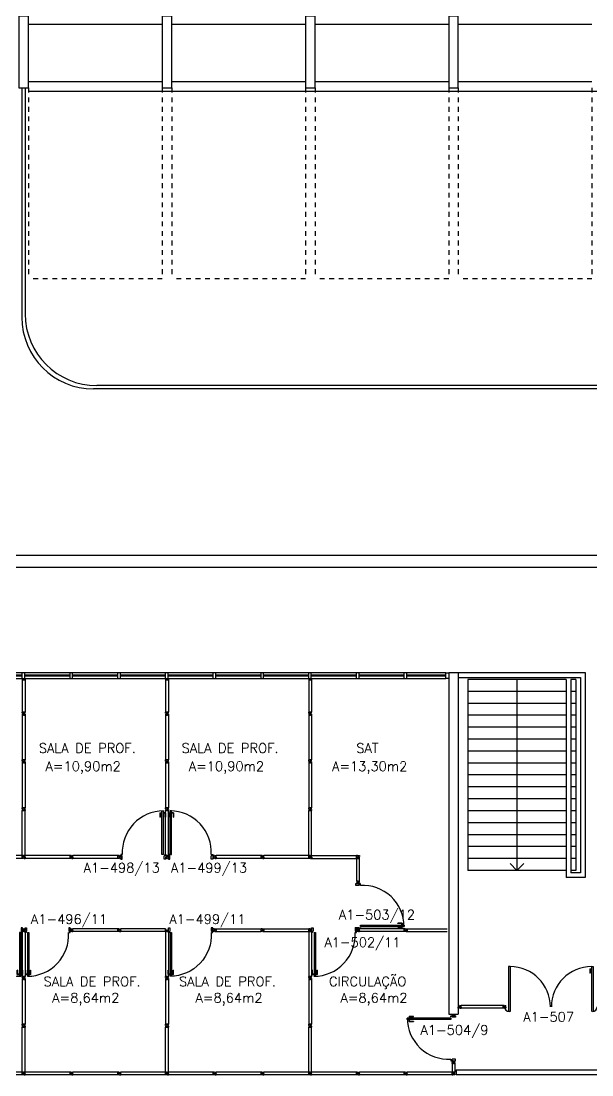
# Model space of a CAD drawing. Extents: x -16 to 243, y 482 to 579.
# Drawn here: x 27.23 to 39.18, y 503.56 to 525.62 of the extents above; entities that cross this region are included whole.
import ezdxf

# ---------------------------------------------------------------- set-up
doc = ezdxf.new("R2010")
doc.units = 0
doc.header["$LTSCALE"] = 0.02
doc.header["$MEASUREMENT"] = 0
doc.linetypes.add('HIDDEN2', pattern=[0.1875, 0.125, -0.0625])
doc.layers.get('0').update_dxf_attribs({"linetype": 'CONTINUOUS'})
for name, color, linetype in [('1', 1, 'CONTINUOUS'), ('ALV', 2, 'CONTINUOUS'), ('AREA', 2, 'CONTINUOUS'), ('DIV', 2, 'CONTINUOUS'), ('ESC', 1, 'CONTINUOUS'), ('ESQ', 1, 'CONTINUOUS'), ('ESTR', 3, 'CONTINUOUS'), ('PISO', 1, 'CONTINUOUS'), ('PROJ', 1, 'HIDDEN2'), ('TEXTO', 2, 'CONTINUOUS'), ('TEXTO-ENDEREÇO', 2, 'CONTINUOUS')]:
    doc.layers.add(name, color=color, linetype=linetype)
doc.styles.add('UNB-100', font='simplex.shx', dxfattribs={"height": 0.2})
doc.styles.add('UNB-100-1', font='simplex.shx', dxfattribs={"height": 0.2})

# ---------------------------------------------------------------- blocks, each defined once
blk = doc.blocks.new('PILAR-SLN')
blk.add_lwpolyline([(0.197, -42.97), (0.197, -44.47), (-0.003, -44.47), (-0.003, -42.97)], close=True)
blk = doc.blocks.new('DIVMT-SLN')
for p, q in [((-0.03, 0.03), (-0.03, 0.006)), ((-0.008, 0.03), (-0.03, 0.03)), ((-0.0185, 0.006), (-0.03, 0.006)), ((-0.0185, -0.006), (-0.0185, 0.006)), ((-0.008, 0.03), (-0.008, 0.02)), ((-0.008, 0.02), (0.008, 0.02)), ((-0.0051, 0), (0.0051, 0)), ((0.0051, 0), (-0.0051, 0)), ((-0.0051, 0), (0.0051, 0)), ((0, -0.0051), (0, 0.0051)), ((0, 0.0051), (0, -0.0051)), ((0.008, 0.03), (0.008, 0.02)), ((0.008, 0.03), (0.03, 0.03)), ((0.0205, 0.006), (0.03, 0.006)), ((0.0205, -0.006), (0.0205, 0.006)), ((0.0205, 0.006), (0.0205, -0.006)), ((0.0205, 0.006), (0.03, 0.006)), ((0.97, 0.03), (0.03, 0.03)), ((0.03, 0.006), (0.03, 0.03)), ((0.03, -0.03), (0.03, 0.03)), ((0.03, -0.005), (0.03, 0.005)), ((0.97, -0.03), (0.97, 0.03)), ((0.97, 0.03), (0.97, 0.009)), ((0.97, 0.009), (0.97, 0.027)), ((0.9795, 0.006), (0.97, 0.006)), ((0.97, -0.005), (0.97, 0.005)), ((0.9795, 0.006), (0.9795, -0.006)), ((1.0051, 0), (0.9949, 0)), ((1, 0.0051), (1, -0.0051)), ((-0.0185, -0.006), (-0.03, -0.006)), ((-0.03, -0.03), (-0.03, -0.006)), ((-0.008, -0.03), (-0.03, -0.03)), ((-0.008, -0.03), (-0.008, -0.02)), ((-0.008, -0.02), (0.008, -0.02)), ((0.008, -0.03), (0.008, -0.02)), ((0.008, -0.03), (0.03, -0.03)), ((0.0205, -0.006), (0.03, -0.006)), ((0.0205, -0.006), (0.03, -0.006)), ((0.03, -0.006), (0.03, -0.03)), ((0.97, -0.03), (0.03, -0.03)), ((0.9795, -0.006), (0.97, -0.006)), ((0.97, -0.009), (0.97, -0.027))]:
    blk.add_line(p, q)
blk = doc.blocks.new('PDV2D-SLN')
at = {"layer": 'DIV'}
for p, q in [((0.03, 0.05), (0.06, 0.05)), ((0.03, 0.035), (0.03, 0.05)), ((0.03, -0.035), (0.03, 0.035)), ((0.06, 0.05), (0.06, -0.02)), ((0.941, 0.05), (0.941, -0.02)), ((0.971, 0.05), (0.941, 0.05)), ((0.971, 0.035), (0.971, 0.05)), ((0.971, -0.035), (0.971, 0.035)), ((0.03, -0.05), (0.03, -0.035)), ((0.05, -0.05), (0.03, -0.05)), ((0.05, -0.02), (0.06, -0.02)), ((0.05, -0.02), (0.05, -0.05)), ((0.079, -0.05), (0.109, -0.05)), ((0.079, -0.05), (0.079, -0.965)), ((0.109, -0.05), (0.109, -0.965)), ((0.951, -0.02), (0.941, -0.02)), ((0.951, -0.02), (0.951, -0.05)), ((0.951, -0.05), (0.971, -0.05)), ((0.971, -0.05), (0.971, -0.035)), ((0.109, -0.965), (0.079, -0.965))]:
    blk.add_line(p, q, dxfattribs=at)
at = {"layer": 'DIV', "color": 1}
for p, q in [((0.036, -0.925), (0.036, -0.835)), ((0.046, -0.835), (0.036, -0.835)), ((0.046, -0.915), (0.046, -0.835)), ((0.141, -0.915), (0.141, -0.835)), ((0.141, -0.835), (0.151, -0.835)), ((0.151, -0.925), (0.151, -0.835)), ((0.036, -0.925), (0.076, -0.925)), ((0.046, -0.915), (0.076, -0.915)), ((0.141, -0.915), (0.111, -0.915)), ((0.151, -0.925), (0.111, -0.925))]:
    blk.add_line(p, q, dxfattribs=at)
blk.add_arc((0.076, -0.1), 0.864, 270.1564, 3.345, dxfattribs=at)
blk = doc.blocks.new('PDV2E-SLN')
at = {"layer": 'DIV', "color": 1}
for p, q in [((0.023, 0.925), (0.063, 0.925)), ((0.023, 0.925), (0.023, 0.835)), ((0.033, 0.915), (0.063, 0.915)), ((0.033, 0.915), (0.033, 0.835)), ((0.138, 0.925), (0.097, 0.925)), ((0.128, 0.915), (0.097, 0.915)), ((0.128, 0.915), (0.128, 0.835)), ((0.138, 0.925), (0.138, 0.835)), ((0.033, 0.835), (0.023, 0.835)), ((0.128, 0.835), (0.137, 0.835))]:
    blk.add_line(p, q, dxfattribs=at)
at = {"layer": 'DIV'}
for p, q in [((0.065, 0.05), (0.065, 0.965)), ((0.095, 0.965), (0.065, 0.965)), ((0.095, 0.05), (0.095, 0.965)), ((0.049, 0.05), (0.029, 0.05)), ((0.029, 0.05), (0.029, 0.035)), ((0.029, 0.035), (0.029, -0.035)), ((0.049, 0.02), (0.049, 0.05)), ((0.049, 0.02), (0.059, 0.02)), ((0.059, -0.05), (0.059, 0.02)), ((0.065, 0.05), (0.095, 0.05)), ((0.928, -0.05), (0.928, 0.02)), ((0.938, 0.02), (0.928, 0.02)), ((0.938, 0.05), (0.958, 0.05)), ((0.938, 0.02), (0.938, 0.05)), ((0.958, 0.05), (0.958, 0.035)), ((0.958, 0.035), (0.958, -0.035)), ((0.029, -0.035), (0.029, -0.05)), ((0.029, -0.05), (0.059, -0.05)), ((0.958, -0.05), (0.928, -0.05)), ((0.958, -0.035), (0.958, -0.05))]:
    blk.add_line(p, q, dxfattribs=at)
at = {"layer": 'DIV', "color": 1}
blk.add_arc((0.063, 0.1), 0.864, 356.655, 89.8436, dxfattribs=at)
blk = doc.blocks.new('MTT-SLN')
for p, q in [((-0.008, 0.03), (-0.03, 0.03)), ((-0.03, 0.03), (-0.03, 0.006)), ((-0.0185, 0.006), (-0.03, 0.006)), ((-0.0185, -0.006), (-0.0185, 0.006)), ((-0.008, 0.03), (-0.008, 0.02)), ((-0.008, 0.02), (0.008, 0.02)), ((-0.0051, 0), (0.0051, 0)), ((0, -0.0051), (0, 0.0051)), ((0.008, 0.03), (0.03, 0.03)), ((0.008, 0.03), (0.008, 0.02)), ((0.0205, -0.006), (0.0205, 0.006)), ((0.0205, 0.006), (0.03, 0.006)), ((0.03, 0.006), (0.03, 0.03)), ((-0.03, -0.03), (-0.03, -0.006)), ((-0.0185, -0.006), (-0.03, -0.006)), ((-0.008, -0.03), (-0.03, -0.03)), ((-0.008, -0.02), (0.008, -0.02)), ((-0.008, -0.03), (-0.008, -0.02)), ((0.008, -0.03), (0.008, -0.02)), ((0.008, -0.03), (0.03, -0.03)), ((0.0205, -0.006), (0.03, -0.006)), ((0.03, -0.006), (0.03, -0.03))]:
    blk.add_line(p, q)
blk = doc.blocks.new('DIV-SLN')
for p, q in [((-0.0051, 0), (0.0051, 0)), ((0, -0.0051), (0, 0.0051)), ((0.0205, 0.006), (0.03, 0.006)), ((0.0205, -0.006), (0.0205, 0.006)), ((0.03, 0.03), (0.97, 0.03)), ((0.03, 0.03), (0.03, -0.03)), ((0.03, 0.009), (0.03, 0.027)), ((0.03, 0.005), (0.03, -0.005)), ((0.97, 0.03), (0.97, -0.03)), ((0.9795, 0.006), (0.97, 0.006)), ((0.97, 0.005), (0.97, -0.005)), ((0.9795, -0.006), (0.9795, 0.006)), ((1.0051, 0), (0.9949, 0)), ((0.9949, 0), (1.0051, 0)), ((1, -0.0051), (1, 0.0051)), ((0.0205, -0.006), (0.03, -0.006)), ((0.03, -0.03), (0.03, -0.009)), ((0.03, -0.009), (0.03, -0.027)), ((0.03, -0.03), (0.97, -0.03)), ((0.9795, -0.006), (0.97, -0.006))]:
    blk.add_line(p, q)
blk = doc.blocks.new('ESQCIR2-SLN')
at = {"color": 2}
for p, q in [((0.06, 0.119), (0, 0.119)), ((0, 0.119), (0, 0)), ((0.06, -0.001), (0.06, 0.119)), ((0.06, 0.053), (1, 0.053)), ((1, 0.065), (0.061, 0.065)), ((1, 0.119), (1, 0)), ((1.06, 0.119), (1, 0.119)), ((1.06, -0.001), (1.06, 0.119)), ((1.06, 0.053), (2, 0.053)), ((2, 0.065), (1.061, 0.065)), ((2, 0.119), (2, 0)), ((2.06, 0.119), (2, 0.119)), ((2.06, -0.001), (2.06, 0.119)), ((2.06, 0.053), (3, 0.053)), ((3, 0.065), (2.061, 0.065)), ((3, 0.119), (3, 0)), ((3.06, 0.119), (3, 0.119)), ((3.06, -0.001), (3.06, 0.119)), ((3.06, 0.053), (4, 0.053)), ((4, 0.065), (3.061, 0.065)), ((4, 0.119), (4, 0)), ((4.06, 0.119), (4, 0.119)), ((4.06, -0.001), (4.06, 0.119)), ((4.06, 0.053), (5, 0.053)), ((5, 0.065), (4.061, 0.065)), ((5, 0.119), (5, 0)), ((5.06, 0.119), (5, 0.119)), ((5.06, -0.001), (5.06, 0.119)), ((5.06, 0.053), (6, 0.053)), ((6, 0.065), (5.061, 0.065)), ((0, -0.001), (0.06, -0.001)), ((1, -0.001), (1.06, -0.001)), ((2, -0.001), (2.06, -0.001)), ((3, -0.001), (3.06, -0.001)), ((4, -0.001), (4.06, -0.001)), ((5, -0.001), (5.06, -0.001))]:
    blk.add_line(p, q, dxfattribs=at)
at = {"color": 1}
for p, q in [((1, 0.119), (0.061, 0.119)), ((2, 0.119), (1.061, 0.119)), ((3, 0.119), (2.061, 0.119)), ((4, 0.119), (3.061, 0.119)), ((5, 0.119), (4.061, 0.119)), ((6, 0.119), (5.061, 0.119)), ((0.06, -0.001), (1, -0.001)), ((1.06, -0.001), (2, -0.001)), ((2.06, -0.001), (3, -0.001)), ((3.06, -0.001), (4, -0.001)), ((4.06, -0.001), (5, -0.001)), ((5.06, -0.001), (6, -0.001))]:
    blk.add_line(p, q, dxfattribs=at)
blk = doc.blocks.new('MTINI-SLN')
for p, q in [((-0.03, 0.008), (-0.03, 0.03)), ((0.03, 0.03), (-0.03, 0.03)), ((-0.03, 0.008), (-0.02, 0.008)), ((-0.009, 0.03), (-0.027, 0.03)), ((-0.02, 0.008), (-0.02, 0)), ((-0.001, 0), (-0.02, 0)), ((-0.006, 0.02), (-0.006, 0.03)), ((-0.006, 0.023), (-0.006, 0.027)), ((-0.006, 0.02), (0.006, 0.02)), ((0.005, 0.03), (-0.005, 0.03)), ((0.005, 0), (-0.005, 0)), ((0.004, 0.02), (-0.004, 0.02)), ((0.02, 0), (-0.001, 0)), ((0, -0.005), (0, 0.005)), ((0.006, 0.02), (0.006, 0.03)), ((0.006, 0.023), (0.006, 0.027)), ((0.009, 0.03), (0.027, 0.03)), ((0.03, 0.008), (0.02, 0.008)), ((0.02, 0), (0.02, 0.008)), ((0.03, 0.008), (0.03, 0.03))]:
    blk.add_line(p, q)
blk = doc.blocks.new('ESCSLA-SLN')
for p, q in [((0, 0), (2.66, 0)), ((2.66, 0), (2.66, -4.293)), ((0, -0.1), (2.56, -0.1)), ((2.26, -0.143), (0.2, -0.143)), ((0.2, -0.143), (0.2, -4.143)), ((2.26, -0.143), (2.26, -4.293)), ((2.36, -0.143), (2.36, -4.193)), ((2.46, -0.143), (2.36, -0.143)), ((2.46, -0.143), (2.46, -4.143)), ((2.46, -0.143), (2.46, -4.143)), ((2.56, -0.1), (2.56, -4.193)), ((2.26, -0.393), (0.2, -0.393)), ((2.46, -0.393), (2.36, -0.393)), ((2.26, -0.643), (0.2, -0.643)), ((2.46, -0.643), (2.36, -0.643)), ((2.26, -0.893), (0.2, -0.893)), ((2.46, -0.893), (2.36, -0.893)), ((2.26, -1.143), (0.2, -1.143)), ((2.46, -1.143), (2.36, -1.143)), ((2.26, -1.393), (0.2, -1.393)), ((2.46, -1.393), (2.36, -1.393)), ((2.26, -1.643), (0.2, -1.643)), ((2.46, -1.643), (2.36, -1.643)), ((2.26, -1.893), (0.2, -1.893)), ((2.46, -1.893), (2.36, -1.893)), ((2.26, -2.143), (0.2, -2.143)), ((2.46, -2.143), (2.36, -2.143)), ((2.26, -2.393), (0.2, -2.393)), ((2.46, -2.393), (2.36, -2.393)), ((2.26, -2.643), (0.2, -2.643)), ((2.46, -2.643), (2.36, -2.643)), ((2.26, -2.893), (0.2, -2.893)), ((2.46, -2.893), (2.36, -2.893)), ((2.26, -3.143), (0.2, -3.143)), ((2.46, -3.143), (2.36, -3.143)), ((2.26, -3.393), (0.2, -3.393)), ((2.46, -3.393), (2.36, -3.393)), ((2.26, -3.643), (0.2, -3.643)), ((2.46, -3.643), (2.36, -3.643)), ((2.26, -3.893), (0.2, -3.893)), ((2.46, -3.893), (2.36, -3.893)), ((2.26, -4.143), (0.2, -4.143)), ((2.46, -4.143), (2.36, -4.143)), ((2.56, -4.193), (2.36, -4.193)), ((2.66, -4.293), (2.26, -4.293))]:
    blk.add_line(p, q)
blk = doc.blocks.new('PDVDP-SLN')
for p, q in [((0.112, 0.84), (0.112, -0.1)), ((0.147, 0.84), (0.112, 0.84)), ((0.147, 0.84), (0.147, -0.1)), ((1.853, 0.84), (1.888, 0.84)), ((1.853, 0.84), (1.853, -0.1)), ((1.888, 0.84), (1.888, -0.1)), ((0.009, 0), (-0.009, 0)), ((0, -0.012), (0, 0.01)), ((0.147, -0.1), (0.112, -0.1))]:
    blk.add_line(p, q)
for centre, radius, start, end in [((0.148, -0.002), 0.843, 0, 90), ((1.853, -0.002), 0.843, 90, 180), ((0.131, 0), 0.101, 180, 270), ((1.87, 0), 0.101, 270, 0)]:
    blk.add_arc(centre, radius, start, end)

msp = doc.modelspace()

# ---------------------------------------------------------------- linework, layer by layer
at = {"layer": 'ALV'}
for p, q in [((6.209, 514.441), (222.384, 514.441)), ((6.209, 514.191), (222.184, 514.191)), ((30.307, 511.979), (30.247, 511.979)), ((30.247, 511.979), (30.247, 511.86)), ((30.247, 511.859), (30.307, 511.859)), ((30.307, 511.859), (30.307, 511.979)), ((33.247, 511.979), (33.247, 511.86)), ((33.307, 511.979), (33.247, 511.979)), ((33.247, 511.859), (33.307, 511.859)), ((33.307, 511.859), (33.307, 511.979)), ((36.126, 511.859), (36.126, 511.979)), ((36.126, 511.979), (36.186, 511.979)), ((36.184, 511.859), (36.126, 511.859)), ((36.184, 511.859), (36.184, 504.825)), ((36.185, 511.98), (36.384, 511.98)), ((36.186, 511.979), (36.186, 511.859)), ((36.384, 511.98), (36.384, 504.825)), ((36.184, 504.825), (36.383, 504.825)), ((36.343, 503.663), (99.228, 503.663)), ((36.343, 503.563), (99.228, 503.563))]:
    msp.add_line(p, q, dxfattribs=at)
at = {"layer": 'DIV'}
for p, q in [((27.254, 511.83), (27.254, 511.151)), ((27.314, 511.83), (27.254, 511.83)), ((27.254, 511.83), (27.275, 511.83)), ((27.275, 511.83), (27.257, 511.83)), ((27.278, 511.839), (27.29, 511.839)), ((27.278, 511.839), (27.278, 511.83)), ((27.279, 511.86), (27.289, 511.86)), ((27.289, 511.83), (27.279, 511.83)), ((27.284, 511.865), (27.284, 511.855)), ((27.29, 511.839), (27.29, 511.83)), ((27.293, 511.83), (27.311, 511.83)), ((27.314, 511.83), (27.314, 511.151)), ((30.254, 511.83), (30.254, 511.151)), ((30.314, 511.83), (30.254, 511.83)), ((30.254, 511.83), (30.275, 511.83)), ((30.275, 511.83), (30.257, 511.83)), ((30.278, 511.839), (30.29, 511.839)), ((30.278, 511.839), (30.278, 511.83)), ((30.279, 511.86), (30.289, 511.86)), ((30.289, 511.83), (30.279, 511.83)), ((30.284, 511.865), (30.284, 511.855)), ((30.29, 511.839), (30.29, 511.83)), ((30.293, 511.83), (30.311, 511.83)), ((30.314, 511.83), (30.314, 511.151)), ((33.254, 511.83), (33.254, 511.151)), ((33.314, 511.83), (33.254, 511.83)), ((33.254, 511.83), (33.275, 511.83)), ((33.275, 511.83), (33.257, 511.83)), ((33.278, 511.839), (33.29, 511.839)), ((33.278, 511.839), (33.278, 511.83)), ((33.279, 511.86), (33.289, 511.86)), ((33.289, 511.83), (33.279, 511.83)), ((33.284, 511.865), (33.284, 511.855)), ((33.29, 511.839), (33.29, 511.83)), ((33.293, 511.83), (33.311, 511.83)), ((33.314, 511.83), (33.314, 511.151)), ((27.314, 511.151), (27.254, 511.151)), ((27.254, 511.129), (27.254, 511.151)), ((27.278, 511.151), (27.254, 511.151)), ((27.254, 511.129), (27.264, 511.129)), ((27.254, 511.113), (27.254, 511.091)), ((27.254, 511.113), (27.264, 511.113)), ((27.264, 511.113), (27.264, 511.129)), ((27.278, 511.141), (27.278, 511.151)), ((27.278, 511.141), (27.278, 511.151)), ((27.278, 511.141), (27.29, 511.141)), ((27.29, 511.141), (27.278, 511.141)), ((27.289, 511.151), (27.279, 511.151)), ((27.279, 511.121), (27.289, 511.121)), ((27.289, 511.121), (27.279, 511.121)), ((27.284, 511.115), (27.284, 511.126)), ((27.284, 511.126), (27.284, 511.115)), ((27.284, 511.115), (27.284, 511.126)), ((27.29, 511.141), (27.29, 511.151)), ((27.29, 511.141), (27.29, 511.151)), ((27.29, 511.151), (27.314, 511.151)), ((27.304, 511.113), (27.304, 511.129)), ((27.314, 511.129), (27.304, 511.129)), ((27.314, 511.113), (27.304, 511.113)), ((27.314, 511.129), (27.314, 511.151)), ((27.314, 511.113), (27.314, 511.091)), ((30.314, 511.151), (30.254, 511.151)), ((30.254, 511.129), (30.254, 511.151)), ((30.278, 511.151), (30.254, 511.151)), ((30.254, 511.129), (30.264, 511.129)), ((30.254, 511.113), (30.254, 511.091)), ((30.254, 511.113), (30.264, 511.113)), ((30.264, 511.113), (30.264, 511.129)), ((30.278, 511.141), (30.278, 511.151)), ((30.278, 511.141), (30.278, 511.151)), ((30.278, 511.141), (30.29, 511.141)), ((30.29, 511.141), (30.278, 511.141)), ((30.289, 511.151), (30.279, 511.151)), ((30.279, 511.121), (30.289, 511.121)), ((30.289, 511.121), (30.279, 511.121)), ((30.284, 511.115), (30.284, 511.126)), ((30.284, 511.126), (30.284, 511.115)), ((30.284, 511.115), (30.284, 511.126)), ((30.29, 511.141), (30.29, 511.151)), ((30.29, 511.141), (30.29, 511.151)), ((30.29, 511.151), (30.314, 511.151)), ((30.304, 511.113), (30.304, 511.129)), ((30.314, 511.129), (30.304, 511.129)), ((30.314, 511.113), (30.304, 511.113)), ((30.314, 511.129), (30.314, 511.151)), ((30.314, 511.113), (30.314, 511.091)), ((33.314, 511.151), (33.254, 511.151)), ((33.254, 511.129), (33.254, 511.151)), ((33.278, 511.151), (33.254, 511.151)), ((33.254, 511.129), (33.264, 511.129)), ((33.254, 511.113), (33.254, 511.091)), ((33.254, 511.113), (33.264, 511.113)), ((33.264, 511.113), (33.264, 511.129)), ((33.278, 511.141), (33.278, 511.151)), ((33.278, 511.141), (33.278, 511.151)), ((33.278, 511.141), (33.29, 511.141)), ((33.29, 511.141), (33.278, 511.141)), ((33.289, 511.151), (33.279, 511.151)), ((33.279, 511.121), (33.289, 511.121)), ((33.289, 511.121), (33.279, 511.121)), ((33.284, 511.115), (33.284, 511.126)), ((33.284, 511.126), (33.284, 511.115)), ((33.284, 511.115), (33.284, 511.126)), ((33.29, 511.141), (33.29, 511.151)), ((33.29, 511.141), (33.29, 511.151)), ((33.29, 511.151), (33.314, 511.151)), ((33.304, 511.113), (33.304, 511.129)), ((33.314, 511.129), (33.304, 511.129)), ((33.314, 511.113), (33.304, 511.113)), ((33.314, 511.129), (33.314, 511.151)), ((33.314, 511.113), (33.314, 511.091)), ((27.254, 511.091), (27.278, 511.091)), ((27.29, 511.102), (27.278, 511.102)), ((27.278, 511.102), (27.278, 511.091)), ((27.29, 511.102), (27.29, 511.091)), ((27.314, 511.091), (27.29, 511.091)), ((30.254, 511.091), (30.278, 511.091)), ((30.29, 511.102), (30.278, 511.102)), ((30.278, 511.102), (30.278, 511.091)), ((30.29, 511.102), (30.29, 511.091)), ((30.314, 511.091), (30.29, 511.091)), ((33.254, 511.091), (33.278, 511.091)), ((33.29, 511.102), (33.278, 511.102)), ((33.278, 511.102), (33.278, 511.091)), ((33.29, 511.102), (33.29, 511.091)), ((33.314, 511.091), (33.29, 511.091)), ((34.257, 507.616), (34.257, 508.091)), ((34.257, 508.091), (34.317, 508.091)), ((34.293, 508.1), (34.281, 508.1)), ((34.281, 508.1), (34.281, 508.091)), ((34.292, 508.121), (34.282, 508.121)), ((34.282, 508.091), (34.292, 508.091)), ((34.287, 508.115), (34.287, 508.126)), ((34.287, 508.126), (34.287, 508.115)), ((34.293, 508.1), (34.293, 508.091)), ((34.317, 507.616), (34.317, 508.091)), ((34.257, 507.616), (34.317, 507.616)), ((34.278, 507.616), (34.26, 507.616)), ((34.281, 507.606), (34.281, 507.616)), ((34.293, 507.606), (34.281, 507.606)), ((34.282, 507.616), (34.292, 507.616)), ((34.292, 507.586), (34.282, 507.586)), ((34.287, 507.581), (34.287, 507.591)), ((34.293, 507.606), (34.293, 507.616)), ((34.296, 507.616), (34.314, 507.616)), ((34.317, 507.616), (34.296, 507.616)), ((35.303, 506.581), (35.303, 506.593)), ((35.303, 506.593), (35.313, 506.593)), ((35.303, 506.581), (35.313, 506.581)), ((35.313, 506.617), (35.313, 506.557)), ((35.313, 506.617), (36.154, 506.617)), ((35.313, 506.596), (35.313, 506.614)), ((35.313, 506.592), (35.313, 506.582)), ((35.313, 506.578), (35.313, 506.56)), ((35.313, 506.557), (35.313, 506.578)), ((35.313, 506.557), (36.154, 506.557)), ((39.137, 505.777), (39.137, 505.687)), ((39.137, 505.777), (39.177, 505.777)), ((39.147, 505.687), (39.137, 505.687)), ((39.147, 505.767), (39.147, 505.687)), ((39.147, 505.767), (39.177, 505.767)), ((36.406, 505.013), (36.384, 505.013)), ((36.384, 505.013), (36.384, 504.989)), ((36.396, 504.989), (36.384, 504.989)), ((36.384, 504.953), (36.384, 504.977)), ((36.396, 504.977), (36.384, 504.977)), ((36.406, 504.953), (36.384, 504.953)), ((36.396, 504.977), (36.396, 504.989)), ((36.406, 505.013), (36.406, 505.003)), ((36.406, 505.003), (36.422, 505.003)), ((36.406, 504.963), (36.422, 504.963)), ((36.406, 504.953), (36.406, 504.963)), ((36.409, 504.983), (36.419, 504.983)), ((36.419, 504.983), (36.409, 504.983)), ((36.409, 504.983), (36.419, 504.983)), ((36.414, 504.989), (36.414, 504.978)), ((36.414, 504.978), (36.414, 504.989)), ((36.422, 505.013), (36.444, 505.013)), ((36.422, 505.013), (36.422, 505.003)), ((36.422, 504.953), (36.422, 504.963)), ((36.422, 504.953), (36.444, 504.953)), ((36.435, 504.989), (36.444, 504.989)), ((36.435, 504.989), (36.435, 504.977)), ((36.435, 504.977), (36.435, 504.989)), ((36.435, 504.989), (36.444, 504.989)), ((36.435, 504.977), (36.444, 504.977)), ((36.435, 504.977), (36.444, 504.977)), ((36.444, 504.953), (36.444, 505.013)), ((36.444, 504.989), (36.444, 505.013)), ((37.324, 505.013), (36.444, 505.013)), ((36.444, 504.978), (36.444, 504.988)), ((36.444, 504.977), (36.444, 504.953)), ((37.324, 504.953), (36.444, 504.953)), ((37.346, 505.013), (37.324, 505.013)), ((37.324, 505.013), (37.324, 504.989)), ((37.324, 505.013), (37.324, 504.992)), ((37.324, 504.953), (37.324, 505.013)), ((37.324, 504.992), (37.324, 505.01)), ((37.336, 504.989), (37.324, 504.989)), ((37.334, 504.989), (37.324, 504.989)), ((37.324, 504.978), (37.324, 504.988)), ((37.324, 504.953), (37.324, 504.977)), ((37.336, 504.977), (37.324, 504.977)), ((37.334, 504.977), (37.324, 504.977)), ((37.324, 504.974), (37.324, 504.956)), ((37.346, 504.953), (37.324, 504.953)), ((37.334, 504.989), (37.334, 504.977)), ((37.336, 504.977), (37.336, 504.989)), ((37.346, 505.013), (37.346, 505.003)), ((37.346, 505.003), (37.362, 505.003)), ((37.346, 504.963), (37.362, 504.963)), ((37.346, 504.953), (37.346, 504.963)), ((37.349, 504.983), (37.359, 504.983)), ((37.359, 504.983), (37.349, 504.983)), ((37.349, 504.983), (37.359, 504.983)), ((37.359, 504.983), (37.349, 504.983)), ((37.354, 504.989), (37.354, 504.978)), ((37.354, 504.978), (37.354, 504.989)), ((37.354, 504.989), (37.354, 504.978)), ((37.362, 505.013), (37.384, 505.013)), ((37.362, 505.013), (37.362, 505.003)), ((37.362, 504.953), (37.362, 504.963)), ((37.362, 504.953), (37.384, 504.953)), ((37.375, 504.989), (37.384, 504.989)), ((37.375, 504.989), (37.375, 504.977)), ((37.375, 504.977), (37.375, 504.989)), ((37.375, 504.989), (37.384, 504.989)), ((37.375, 504.977), (37.384, 504.977)), ((37.375, 504.977), (37.384, 504.977)), ((37.384, 504.953), (37.384, 505.013)), ((37.384, 504.989), (37.384, 505.013)), ((37.384, 504.978), (37.384, 504.988)), ((37.384, 504.977), (37.384, 504.953)), ((36.254, 503.793), (36.275, 503.793)), ((36.314, 503.793), (36.254, 503.793)), ((36.254, 503.793), (36.254, 503.616)), ((36.314, 503.616), (36.254, 503.616)), ((36.254, 503.594), (36.254, 503.616)), ((36.278, 503.616), (36.254, 503.616)), ((36.275, 503.793), (36.257, 503.793)), ((36.278, 503.802), (36.278, 503.793)), ((36.278, 503.802), (36.29, 503.802)), ((36.278, 503.606), (36.278, 503.616)), ((36.278, 503.606), (36.278, 503.616)), ((36.279, 503.823), (36.289, 503.823)), ((36.289, 503.793), (36.279, 503.793)), ((36.289, 503.616), (36.279, 503.616)), ((36.284, 503.828), (36.284, 503.818)), ((36.29, 503.802), (36.29, 503.793)), ((36.29, 503.606), (36.29, 503.616)), ((36.29, 503.606), (36.29, 503.616)), ((36.29, 503.616), (36.314, 503.616)), ((36.293, 503.793), (36.311, 503.793)), ((36.314, 503.793), (36.314, 503.616)), ((36.314, 503.594), (36.314, 503.616)), ((36.343, 503.663), (36.343, 503.563)), ((36.254, 503.594), (36.264, 503.594)), ((36.254, 503.578), (36.254, 503.556)), ((36.254, 503.578), (36.264, 503.578)), ((36.254, 503.556), (36.278, 503.556)), ((36.264, 503.578), (36.264, 503.594)), ((36.278, 503.606), (36.29, 503.606)), ((36.29, 503.606), (36.278, 503.606)), ((36.29, 503.567), (36.278, 503.567)), ((36.278, 503.567), (36.278, 503.556)), ((36.279, 503.586), (36.289, 503.586)), ((36.289, 503.586), (36.279, 503.586)), ((36.284, 503.581), (36.284, 503.591)), ((36.284, 503.591), (36.284, 503.581)), ((36.284, 503.581), (36.284, 503.591)), ((36.29, 503.567), (36.29, 503.556)), ((36.314, 503.556), (36.29, 503.556)), ((36.304, 503.578), (36.304, 503.594)), ((36.314, 503.594), (36.304, 503.594)), ((36.314, 503.578), (36.304, 503.578)), ((36.314, 503.578), (36.314, 503.556))]:
    msp.add_line(p, q, dxfattribs=at)
at = {"layer": 'ESC'}
for p, q in [((37.614, 511.837), (37.614, 507.837)), ((37.614, 507.837), (37.471, 507.98)), ((37.614, 507.837), (37.756, 507.98))]:
    msp.add_line(p, q, dxfattribs=at)
at = {"layer": 'ESQ'}
for p, q in [((30.307, 511.913), (31.247, 511.913)), ((30.307, 511.859), (31.247, 511.859)), ((31.247, 511.979), (30.308, 511.979)), ((31.247, 511.925), (30.308, 511.925)), ((31.247, 511.979), (31.247, 511.86)), ((31.307, 511.979), (31.247, 511.979)), ((31.247, 511.859), (31.307, 511.859)), ((31.307, 511.859), (31.307, 511.979)), ((31.307, 511.913), (32.247, 511.913)), ((31.307, 511.859), (32.247, 511.859)), ((32.247, 511.979), (31.308, 511.979)), ((32.247, 511.925), (31.308, 511.925)), ((32.247, 511.979), (32.247, 511.86)), ((32.307, 511.979), (32.247, 511.979)), ((32.247, 511.859), (32.307, 511.859)), ((32.307, 511.859), (32.307, 511.979)), ((32.307, 511.913), (33.247, 511.913)), ((32.307, 511.859), (33.247, 511.859)), ((33.247, 511.979), (32.308, 511.979)), ((33.247, 511.925), (32.308, 511.925)), ((33.307, 511.913), (34.247, 511.913)), ((33.307, 511.859), (34.247, 511.859)), ((34.247, 511.979), (33.308, 511.979)), ((34.247, 511.925), (33.308, 511.925)), ((34.247, 511.979), (34.247, 511.86)), ((34.307, 511.979), (34.247, 511.979)), ((34.247, 511.859), (34.307, 511.859)), ((34.307, 511.859), (34.307, 511.979)), ((34.307, 511.913), (35.247, 511.913)), ((34.307, 511.859), (35.247, 511.859)), ((35.247, 511.979), (34.308, 511.979)), ((35.247, 511.925), (34.308, 511.925)), ((35.247, 511.979), (35.247, 511.86)), ((35.307, 511.979), (35.247, 511.979)), ((35.247, 511.859), (35.307, 511.859)), ((35.307, 511.859), (35.307, 511.979)), ((35.307, 511.913), (36.126, 511.913)), ((35.307, 511.859), (36.126, 511.859)), ((36.126, 511.979), (35.308, 511.979)), ((36.126, 511.925), (35.308, 511.925))]:
    msp.add_line(p, q, dxfattribs=at)
at = {"layer": 'PISO'}
for p, q in [((30.184, 525.55), (27.384, 525.55)), ((33.184, 525.55), (30.384, 525.55)), ((36.184, 525.55), (33.384, 525.55)), ((39.184, 525.55), (36.384, 525.55)), ((27.244, 524.235), (27.244, 519.421)), ((27.314, 524.235), (27.314, 519.491)), ((30.184, 524.35), (27.384, 524.35)), ((42.184, 524.15), (27.384, 524.15)), ((33.184, 524.35), (30.384, 524.35)), ((36.184, 524.35), (33.384, 524.35)), ((39.184, 524.35), (36.384, 524.35)), ((43.744, 517.991), (28.814, 517.991)), ((43.814, 517.921), (28.744, 517.921))]:
    msp.add_line(p, q, dxfattribs=at)
for centre in [(28.744, 519.421), (28.814, 519.491)]:
    msp.add_arc(centre, 1.5, 180, 270, dxfattribs=at)
at = {"layer": 'PROJ'}
for p, q in [((27.384, 524.227), (27.384, 520.227)), ((30.184, 524.227), (30.184, 520.227)), ((30.384, 524.227), (30.384, 520.227)), ((33.184, 524.227), (33.184, 520.227)), ((33.384, 524.227), (33.384, 520.227)), ((36.184, 524.227), (36.184, 520.227)), ((36.384, 524.227), (36.384, 520.227)), ((39.184, 524.227), (39.184, 520.227)), ((30.184, 520.227), (27.384, 520.227)), ((33.184, 520.227), (30.384, 520.227)), ((36.184, 520.227), (33.384, 520.227)), ((39.184, 520.227), (36.384, 520.227))]:
    msp.add_line(p, q, dxfattribs=at)

# ---------------------------------------------------------------- block references
at = {"layer": '1', "rotation": 270}
msp.add_blockref('PDV2D-SLN', (36.279, 504.825), dxfattribs=at)
at = {"layer": 'DIV'}
for name, p, rotation in [('MTINI-SLN', (27.284, 511.86), 180), ('MTINI-SLN', (30.284, 511.86), 180), ('MTINI-SLN', (33.284, 511.86), 180), ('DIVMT-SLN', (27.284, 510.121), 90), ('DIVMT-SLN', (30.284, 510.121), 90), ('DIVMT-SLN', (33.284, 510.121), 90), ('DIVMT-SLN', (27.284, 509.121), 90), ('DIVMT-SLN', (30.284, 509.121), 90), ('DIVMT-SLN', (33.284, 509.121), 90), ('DIV-SLN', (27.284, 508.121), 90), ('PDV2D-SLN', (30.287, 508.121), 180), ('DIV-SLN', (30.284, 508.121), 90), ('DIV-SLN', (33.284, 508.121), 90), ('PDV2D-SLN', (34.284, 506.586), 90), ('PDV2E-SLN', (27.287, 506.586), 180), ('DIVMT-SLN', (27.284, 505.586), 90), ('DIVMT-SLN', (30.284, 505.586), 90), ('DIVMT-SLN', (33.284, 505.586), 90), ('DIVMT-SLN', (27.284, 504.586), 90), ('DIVMT-SLN', (30.284, 504.586), 90), ('DIVMT-SLN', (33.284, 504.586), 90), ('MTINI-SLN', (36.284, 504.825), 180), ('DIV-SLN', (27.284, 503.586), 90), ('DIV-SLN', (30.284, 503.586), 90), ('DIV-SLN', (33.284, 503.586), 90)]:
    msp.add_blockref(name, p, dxfattribs=dict(at, rotation=rotation))
for name, p in [('PDV2E-SLN', (30.284, 508.121)), ('DIVMT-SLN', (26.284, 508.121)), ('DIVMT-SLN', (27.284, 508.121)), ('DIVMT-SLN', (28.284, 508.121)), ('MTT-SLN', (29.287, 508.121)), ('MTT-SLN', (30.287, 508.121)), ('DIVMT-SLN', (31.284, 508.121)), ('DIVMT-SLN', (32.284, 508.121)), ('MTT-SLN', (33.284, 508.121)), ('MTT-SLN', (33.287, 508.121)), ('MTT-SLN', (34.287, 507.586)), ('MTT-SLN', (27.287, 506.586)), ('PDV2D-SLN', (27.284, 506.586)), ('DIVMT-SLN', (28.284, 506.586)), ('DIVMT-SLN', (29.284, 506.586)), ('MTT-SLN', (33.287, 506.586)), ('PDV2D-SLN', (33.284, 506.586)), ('DIVMT-SLN', (34.284, 506.586)), ('MTT-SLN', (35.284, 506.586)), ('PDVDP-SLN', (37.324, 504.983)), ('MTT-SLN', (36.284, 503.823)), ('DIVMT-SLN', (26.284, 503.586)), ('DIVMT-SLN', (27.284, 503.586)), ('DIVMT-SLN', (28.284, 503.586)), ('DIVMT-SLN', (29.284, 503.586)), ('DIVMT-SLN', (30.284, 503.586)), ('DIVMT-SLN', (31.284, 503.586)), ('DIVMT-SLN', (32.284, 503.586)), ('DIVMT-SLN', (33.284, 503.586)), ('DIVMT-SLN', (34.284, 503.586)), ('DIVMT-SLN', (35.284, 503.586))]:
    msp.add_blockref(name, p, dxfattribs=at)
at = {"layer": 'DIV', "xscale": -1}
for name, p in [('DIVMT-SLN', (34.283, 508.121)), ('MTT-SLN', (31.281, 506.586)), ('DIVMT-SLN', (32.284, 506.586)), ('DIVMT-SLN', (33.284, 506.586))]:
    msp.add_blockref(name, p, dxfattribs=at)
at = {"layer": 'DIV', "xscale": -1, "rotation": 180}
msp.add_blockref('PDV2E-SLN', (30.284, 506.586), dxfattribs=at)
at = {"layer": 'ESC'}
msp.add_blockref('ESCSLA-SLN', (36.384, 511.98), dxfattribs=at)
at = {"layer": 'ESQ'}
msp.add_blockref('ESQCIR2-SLN', (24.247, 511.86), dxfattribs=at)
at = {"layer": 'ESTR', "xscale": -1}
for p in [(27.381, 568.697), (30.381, 568.697), (33.381, 568.697), (36.381, 568.697)]:
    msp.add_blockref('PILAR-SLN', p, dxfattribs=at)

# ---------------------------------------------------------------- texts
at = {"layer": 'AREA', "style": 'UNB-100'}
for s, p in [('A=10,90m2', (27.74, 509.92)), ('A=10,90m2', (30.74, 509.92)), ('A=13,30m2', (33.74, 509.92)), ('A=8,64m2', (27.88, 505.071)), ('A=8,64m2', (30.88, 505.071)), ('A=8,64m2', (33.916, 505.071))]:
    msp.add_text(s, height=0.2, dxfattribs=at).set_placement(p)
at = {"layer": 'TEXTO', "linetype": 'Continuous', "style": 'UNB-100'}
for s, p in [('SALA DE PROF.', (27.599, 510.3)), ('SALA DE PROF.', (30.589, 510.3)), ('SAT', (34.25, 510.3)), ('SALA DE PROF.', (27.698, 505.413)), ('SALA DE PROF.', (30.535, 505.413)), ('CIRCULAÇÃO', (33.677, 505.413))]:
    msp.add_text(s, height=0.2, dxfattribs=at).set_placement(p)
at = {"layer": 'TEXTO-ENDEREÇO', "style": 'UNB-100-1'}
for s, p in [('A1-498/13', (28.538, 507.794)), ('A1-499/13', (30.367, 507.794)), ('A1-496/11', (27.434, 506.717)), ('A1-499/11', (30.333, 506.717)), ('A1-503/12', (33.884, 506.811)), ('A1-502/11', (33.581, 506.233)), ('A1-507', (37.747, 504.672)), ('A1-504/9', (35.593, 504.397))]:
    msp.add_text(s, height=0.2, dxfattribs=at).set_placement(p)

doc.saveas('drawing.dxf')
